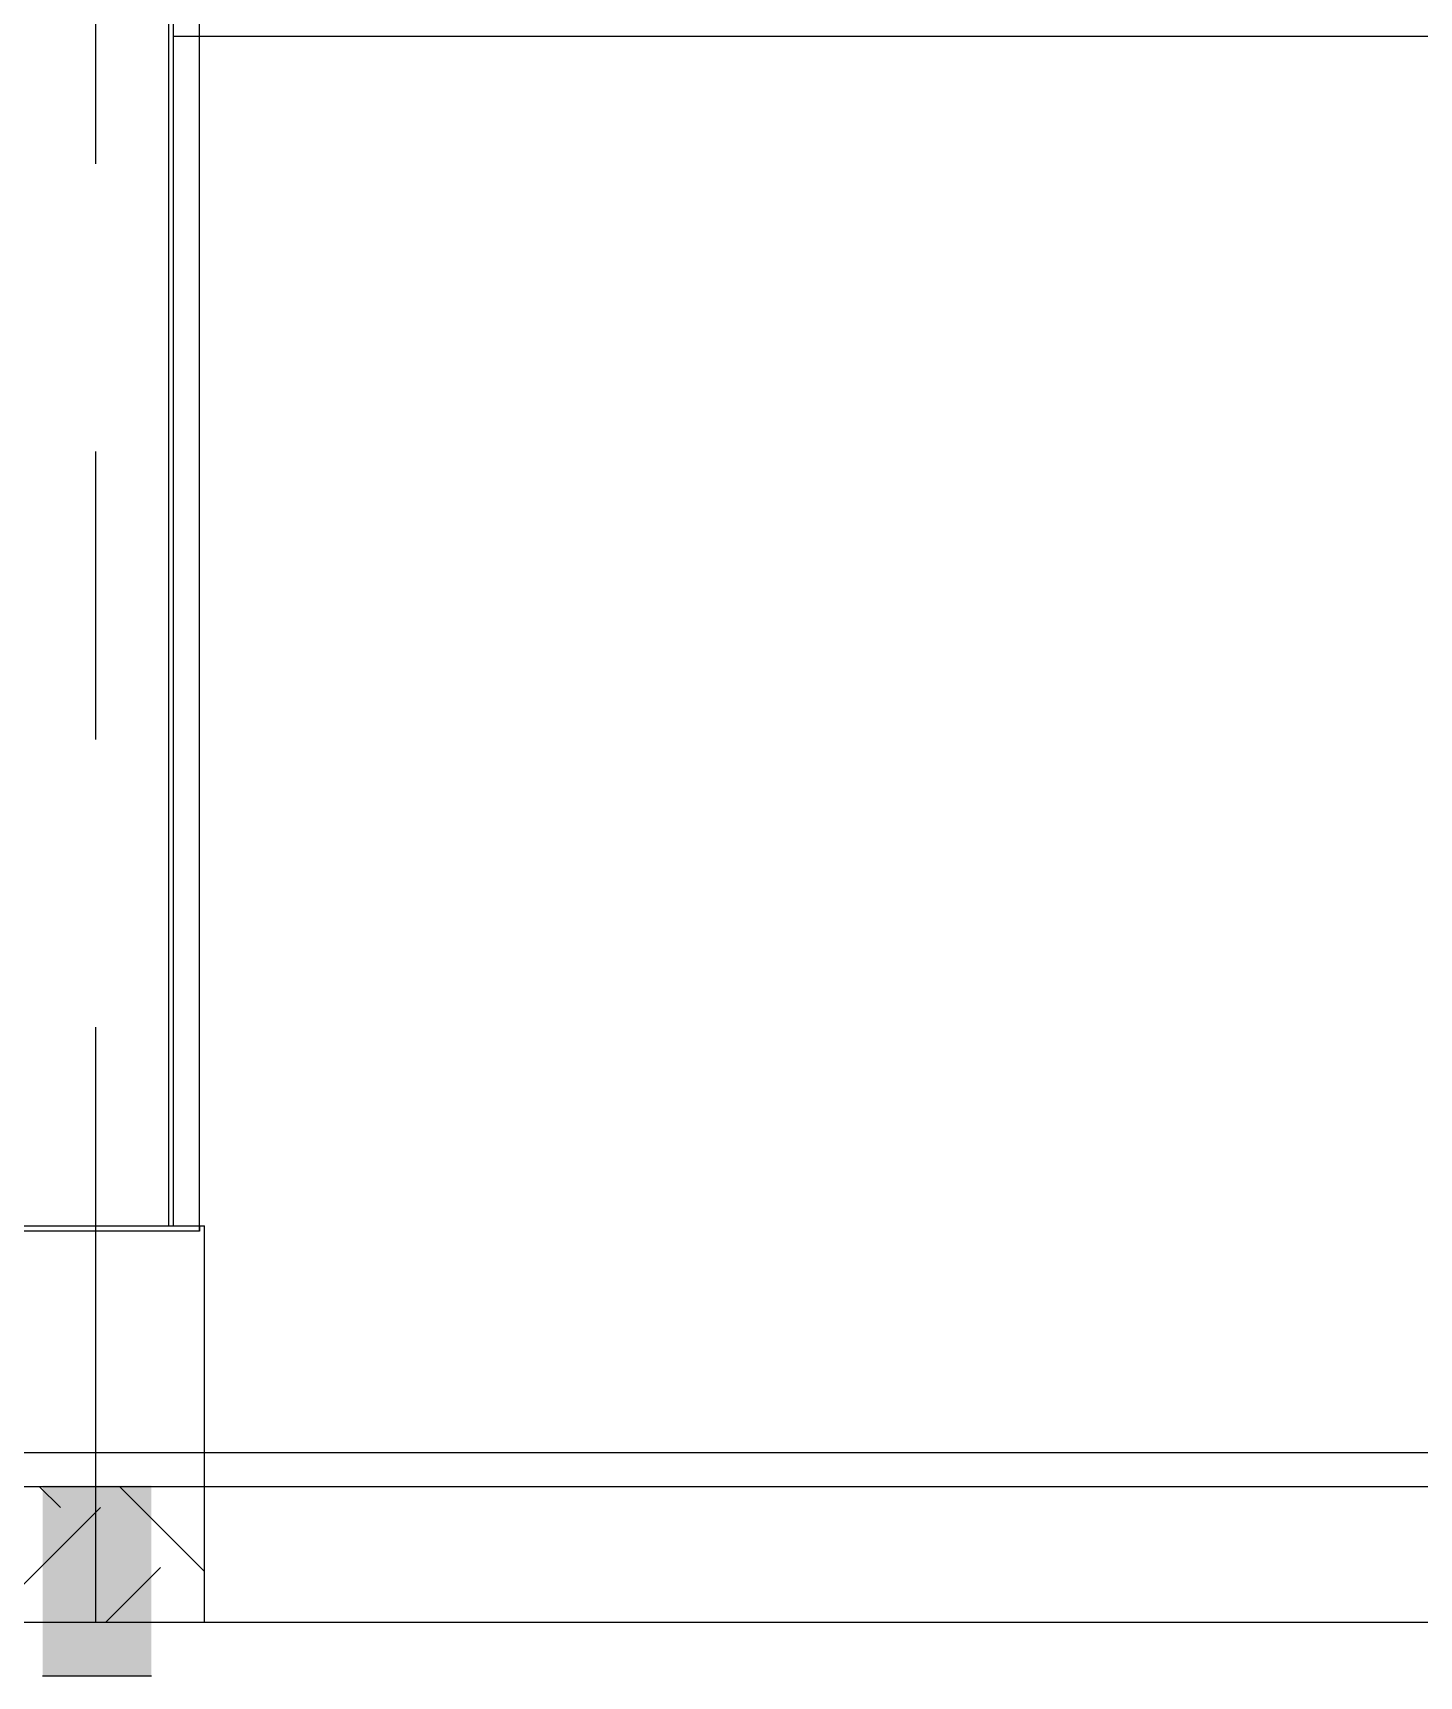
# Model space of a CAD drawing. Header units: millimetres. Extents: x 2148 to 2681, y 758 to 986.
# Drawn here: x 2207.137 to 2210.196, y 852.163 to 855.79 of the extents above; entities that cross this region are included whole.
import ezdxf

# ---------------------------------------------------------------- set-up
doc = ezdxf.new("R2010")
doc.units = ezdxf.units.MM
doc.linetypes.add('CENTER2', pattern=[28.575, 19.05, -3.175, 3.175, -3.175])
for name, color, linetype in [('4CO', 4, 'Continuous'), ('D', 1, 'Continuous'), ('ELAYOUT', 4, 'Continuous'), ('HATCH', 8, 'Continuous'), ('S_GRID LINES', 252, 'Continuous')]:
    doc.layers.add(name, color=color, linetype=linetype)

msp = doc.modelspace()

# ---------------------------------------------------------------- hatches: boundary and pattern name
at = {"layer": 'D', "ltscale": 0.5}
h = msp.add_hatch(dxfattribs=at)
h.set_pattern_fill('EARTH', color=256, scale=2, angle=45, style=0)
h.set_pattern_definition([(45, (81093.44416, 2389.1664), (6e-17, 0.7071067812), [0.5, -0.5]), (45, (81093.31157, 2389.299), (6e-17, 0.7071067812), [0.5, -0.5]), (45, (81093.179, 2389.43157), (6e-17, 0.7071067812), [0.5, -0.5]), (135, (81093.179, 2389.51995), (-0.7071067812, 1e-16), [0.5, -0.5]), (135, (81093.31157, 2389.65254), (-0.7071067812, 1e-16), [0.5, -0.5]), (135, (81093.44416, 2389.7851), (-0.7071067812, 1e-16), [0.5, -0.5])])
h.paths.add_polyline_path([(2207.5153786, 852.2820589), (2207.5153786, 852.5820589), (2207.0353786, 852.5820589), (2207.0353786, 852.2820589)])
at = {"layer": 'ELAYOUT', "linetype": 'ByBlock', "ltscale": 0.5}
msp.add_hatch(color=256, dxfattribs=at).paths.add_polyline_path([(2207.3987458, 852.5832617), (2207.1587458, 852.5832617), (2207.1587458, 852.1632617), (2207.3987458, 852.1632617)])

# ---------------------------------------------------------------- linework, layer by layer
at = {"layer": '4CO', "ltscale": 0.5}
for p, q in [((2207.5150672, 853.1570589, 0), (2207.5150672, 852.2820589, 0)), ((2202.0419754, 852.2820589, 0), (2222.5807535, 852.2820589, 0))]:
    msp.add_line(p, q, dxfattribs=at)
at = {"layer": 'D', "color": 3, "ltscale": 0.5}
for p, q in [((2207.4373355, 853.1570589, 0), (2207.4373355, 859.5820587, 0)), ((2207.4473355, 853.1570589, 0), (2207.4473355, 859.5820587, 0))]:
    msp.add_line(p, q, dxfattribs=at)
at = {"layer": 'D', "ltscale": 0.5}
for p, q in [((2207.0353786, 853.1570589), (2207.5156899, 853.1570589)), ((2207.0356899, 853.1570589, 0), (2207.5160013, 853.1570589, 0)), ((2207.5153786, 853.1570589), (2207.5153786, 852.2820589)), ((2202.0419754, 852.6570589, 0), (2216.5461809, 852.6570589, 0)), ((2202.0419754, 852.5820589, 0), (2216.5504406, 852.5820589, 0))]:
    msp.add_line(p, q, dxfattribs=at)
at = {"layer": 'D', "color": 3, "ltscale": 0.5, "elevation": 0}
msp.add_lwpolyline([(2207.0474436, 853.1570589), (2207.5045099, 853.1570589), (2207.5045099, 853.1451538), (2207.0474436, 853.1451538)], close=True, dxfattribs=at)
at = {"layer": 'ELAYOUT', "linetype": 'ByBlock', "ltscale": 0.5}
msp.add_line((2207.3987458, 852.1632617, 0), (2207.1587458, 852.1632617, 0), dxfattribs=at)
at = {"layer": 'HATCH', "linetype": 'ByBlock', "ltscale": 0.5}
for p, q in [((2207.5045099, 853.1451538, 0), (2207.5045099, 859.5820589, 0)), ((2207.4473355, 855.7820589, 0), (2211.6040443, 855.7820589, 0))]:
    msp.add_line(p, q, dxfattribs=at)
at = {"layer": 'S_GRID LINES', "linetype": 'CENTER2', "ltscale": 0.2}
msp.add_line((2207.2757471, 865.0255267, 0), (2207.2756797, 852.2820589, 0), dxfattribs=at)

doc.saveas('drawing.dxf')
